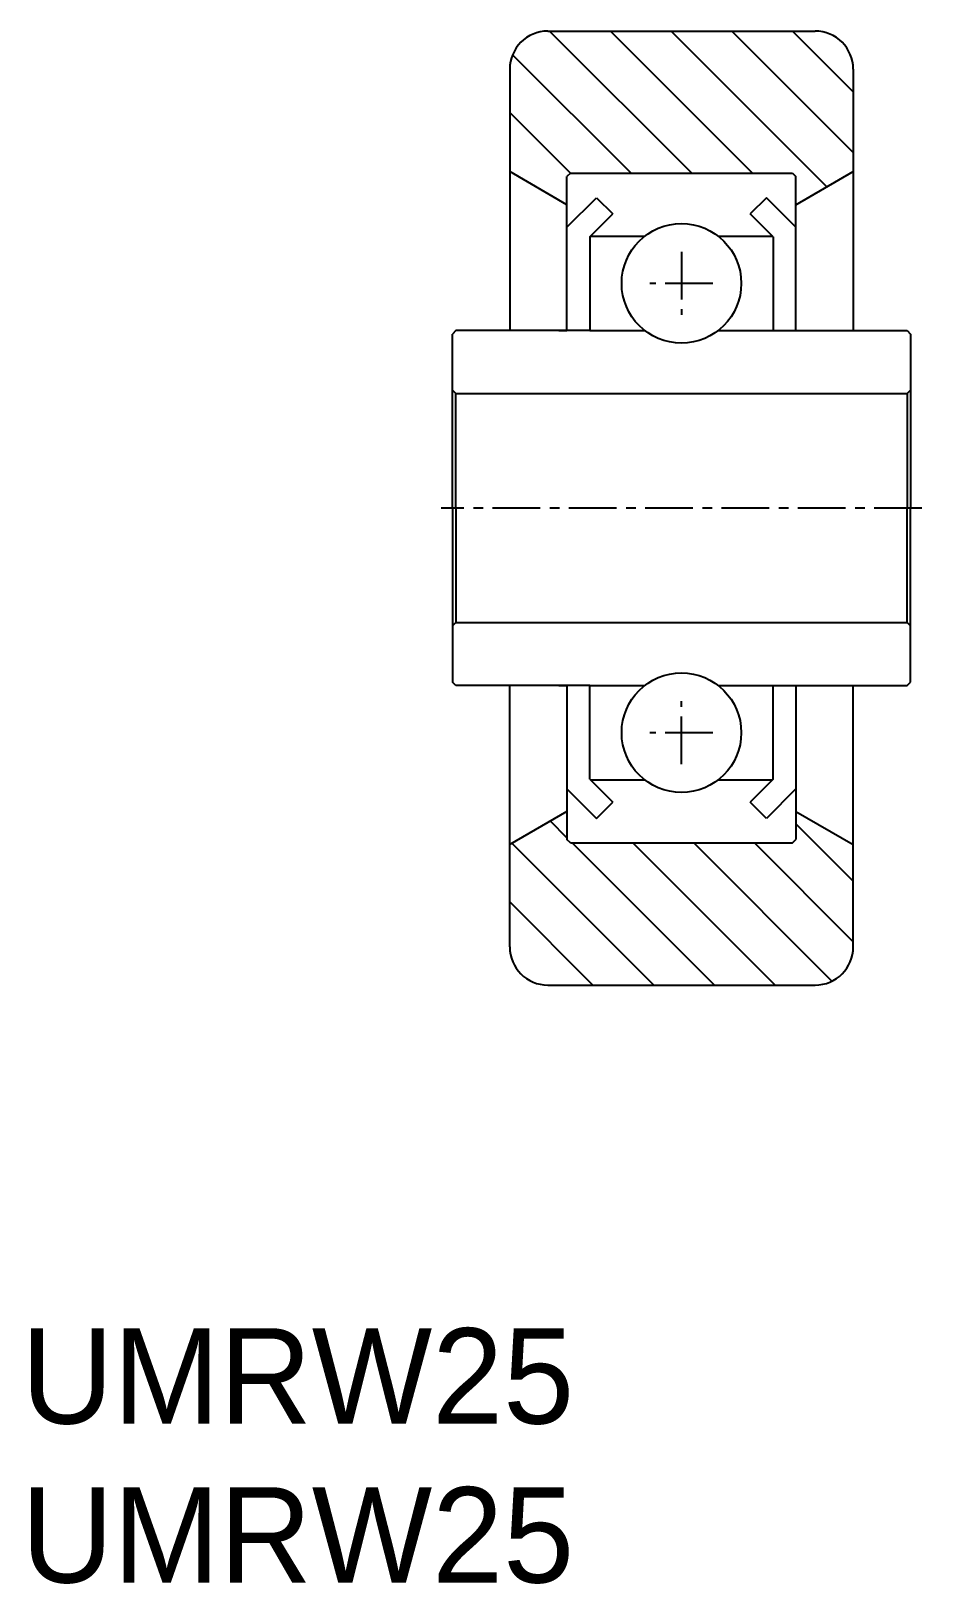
# Model space of a CAD drawing. Extents: x -39.4 to -16.1, y 0.6 to 41.3.
import ezdxf

# ---------------------------------------------------------------- set-up
doc = ezdxf.new("R2010")
doc.units = 0
doc.linetypes.add('CENTER', pattern=[2, 1.25, -0.25, 0.25, -0.25])
doc.layers.get('0').update_dxf_attribs({"linetype": 'CONTINUOUS'})
doc.layers.add('CENTER', color=1, linetype='CENTER')

# ---------------------------------------------------------------- blocks, each defined once
blk = doc.blocks.new('*U2')
for p in [(-39.678, 4.771), (-39.678, 0.605)]:
    blk.add_text('UMRW25', height=2.5).set_placement(p)

msp = doc.modelspace()

# ---------------------------------------------------------------- linework, layer by layer
at = {"color": 7, "linetype": 'CONTINUOUS'}
for p, q in [((-25.878, 41.263), (-18.878, 41.263)), ((-26.878, 40.263), (-26.878, 33.413)), ((-17.878, 40.263), (-17.878, 33.413)), ((-25.378, 36.713), (-26.878, 37.579)), ((-25.288, 37.538), (-25.378, 37.448)), ((-25.378, 36.12), (-25.378, 37.448)), ((-25.288, 37.538), (-19.468, 37.538)), ((-19.468, 37.538), (-19.378, 37.448)), ((-19.378, 36.713), (-17.878, 37.579)), ((-19.378, 36.12), (-19.378, 37.448)), ((-25.378, 36.12), (-24.602, 36.896)), ((-24.602, 36.896), (-24.178, 36.472)), ((-20.153, 36.896), (-20.578, 36.472)), ((-19.378, 36.12), (-20.153, 36.896)), ((-24.778, 35.872), (-24.178, 36.472)), ((-19.978, 35.872), (-20.578, 36.472)), ((-25.378, 33.413), (-25.378, 36.12)), ((-24.778, 35.872), (-24.778, 33.413)), ((-24.761, 35.888), (-23.34, 35.888)), ((-21.416, 35.888), (-19.994, 35.888)), ((-19.978, 35.872), (-19.978, 33.413)), ((-19.378, 33.413), (-19.378, 36.12)), ((-28.288, 33.413), (-28.378, 33.323)), ((-24.778, 33.413), (-28.288, 33.413)), ((-25.588, 33.413), (-25.378, 33.413)), ((-24.778, 33.413), (-23.34, 33.413)), ((-21.416, 33.413), (-19.978, 33.413)), ((-19.978, 33.413), (-19.378, 33.413)), ((-19.378, 33.413), (-16.468, 33.413)), ((-19.378, 33.413), (-19.168, 33.413)), ((-16.468, 33.413), (-16.378, 33.323)), ((-28.378, 31.763), (-28.378, 33.323)), ((-16.378, 33.323), (-16.378, 31.763)), ((-28.288, 31.763), (-28.378, 31.853)), ((-28.378, 28.763), (-28.378, 31.763)), ((-28.288, 31.763), (-16.468, 31.763)), ((-28.288, 28.763), (-28.288, 31.763)), ((-25.588, 31.763), (-19.168, 31.763)), ((-16.468, 31.763), (-16.378, 31.853)), ((-16.468, 31.763), (-16.468, 28.763)), ((-16.378, 31.763), (-16.378, 28.763)), ((-28.378, 28.763), (-28.378, 25.763)), ((-28.288, 28.763), (-28.288, 25.763)), ((-16.468, 25.763), (-16.468, 28.763)), ((-16.378, 25.763), (-16.378, 28.763)), ((-28.288, 25.763), (-28.378, 25.673)), ((-28.378, 25.763), (-28.378, 24.203)), ((-28.288, 25.763), (-16.468, 25.763)), ((-25.588, 25.763), (-19.168, 25.763)), ((-16.468, 25.763), (-16.378, 25.673)), ((-16.378, 24.203), (-16.378, 25.763)), ((-28.288, 24.113), (-28.378, 24.203)), ((-24.778, 24.113), (-28.288, 24.113)), ((-26.878, 17.263), (-26.878, 24.113)), ((-25.588, 24.113), (-25.378, 24.113)), ((-25.378, 24.113), (-25.378, 21.406)), ((-24.778, 24.113), (-23.34, 24.113)), ((-24.778, 21.655), (-24.778, 24.113)), ((-21.416, 24.113), (-19.978, 24.113)), ((-19.978, 24.113), (-19.378, 24.113)), ((-19.978, 21.655), (-19.978, 24.113)), ((-19.378, 24.113), (-16.468, 24.113)), ((-19.378, 24.113), (-19.168, 24.113)), ((-19.378, 24.113), (-19.378, 21.406)), ((-17.878, 17.263), (-17.878, 24.113)), ((-16.468, 24.113), (-16.378, 24.203)), ((-24.778, 21.655), (-24.178, 21.055)), ((-24.761, 21.638), (-23.34, 21.638)), ((-21.416, 21.638), (-19.994, 21.638)), ((-19.978, 21.655), (-20.578, 21.055)), ((-25.378, 21.406), (-25.378, 20.078)), ((-25.378, 21.406), (-24.602, 20.63)), ((-19.378, 21.406), (-20.153, 20.63)), ((-19.378, 21.406), (-19.378, 20.078)), ((-25.378, 20.813), (-26.878, 19.947)), ((-24.602, 20.63), (-24.178, 21.055)), ((-20.153, 20.63), (-20.578, 21.055)), ((-19.378, 20.813), (-17.878, 19.947)), ((-25.288, 19.988), (-25.378, 20.078)), ((-25.288, 19.988), (-19.468, 19.988)), ((-19.468, 19.988), (-19.378, 20.078)), ((-25.878, 16.263), (-18.878, 16.263))]:
    msp.add_line(p, q, dxfattribs=at)
at = {"color": 3, "linetype": 'CONTINUOUS'}
for p, q in [((-22.108, 37.538), (-25.833, 41.263)), ((-20.517, 37.538), (-24.242, 41.263)), ((-18.568, 37.18), (-22.651, 41.263)), ((-17.878, 38.081), (-21.06, 41.263)), ((-17.878, 39.672), (-19.469, 41.263)), ((-23.699, 37.538), (-26.803, 40.642)), ((-25.289, 37.537), (-26.878, 39.126))]:
    msp.add_line(p, q, dxfattribs=at)
at = {"color": 4, "linetype": 'CONTINUOUS'}
msp.add_line((-25.378, 20.125), (-25.814, 20.561), dxfattribs=at)
at = {"color": 3}
for p, q in [((-17.878, 18.989), (-19.378, 20.489)), ((-23.106, 16.263), (-26.822, 19.979)), ((-21.515, 16.263), (-25.24, 19.988)), ((-19.924, 16.263), (-23.649, 19.988)), ((-18.436, 16.366), (-22.058, 19.988)), ((-17.878, 17.398), (-20.468, 19.988)), ((-24.697, 16.263), (-26.878, 18.443))]:
    msp.add_line(p, q, dxfattribs=at)
at = {"color": 7, "linetype": 'CONTINUOUS'}
for centre in [(-22.378, 34.651), (-22.378, 22.876)]:
    msp.add_circle(centre, 1.567, dxfattribs=at)
for centre, start, end in [((-25.878, 40.263), 90, 180), ((-18.878, 40.263), 0, 90), ((-25.878, 17.263), 180, 270), ((-18.878, 17.263), 270, 0)]:
    msp.add_arc(centre, 1, start, end, dxfattribs=at)
at = {"layer": 'CENTER', "color": 1, "linetype": 'CENTER'}
for p, q in [((-22.378, 35.476), (-22.378, 33.826)), ((-21.553, 34.651), (-23.203, 34.651)), ((-16.078, 28.763), (-28.678, 28.763)), ((-22.378, 22.051), (-22.378, 23.701)), ((-21.553, 22.876), (-23.203, 22.876))]:
    msp.add_line(p, q, dxfattribs=at)

# ---------------------------------------------------------------- block references
at = {"color": 7, "linetype": 'CONTINUOUS'}
msp.add_blockref('*U2', (0, 0), dxfattribs=at)

doc.saveas('drawing.dxf')
